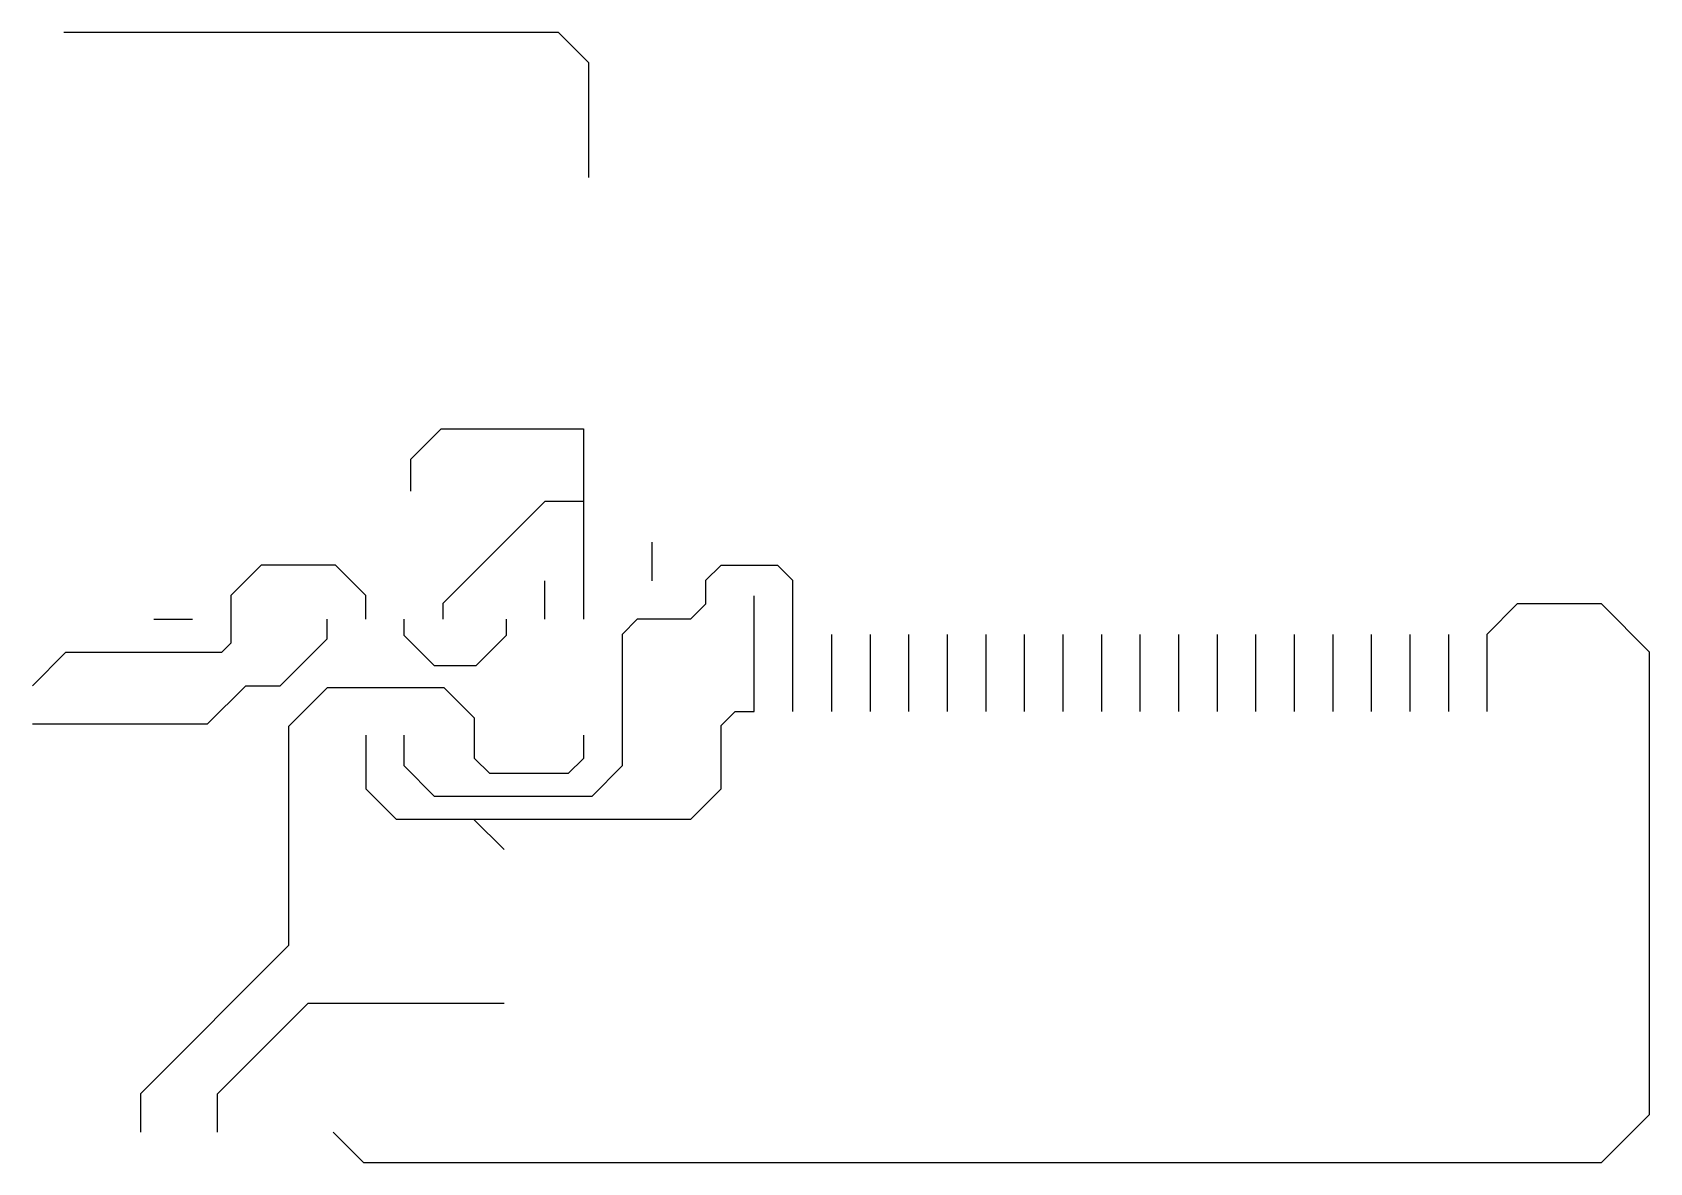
# Model space of a CAD drawing. Header units: millimetres. Extents: x 6 to 113, y 5 to 79.
import ezdxf

# ---------------------------------------------------------------- set-up
doc = ezdxf.new("R2010")
doc.units = ezdxf.units.MM
doc.header["$MEASUREMENT"] = 0
doc.layers.add('TOP-1.00mm', color=1, linetype='Continuous')

msp = doc.modelspace()

# ---------------------------------------------------------------- linework, layer by layer
at = {"layer": 'TOP-1.00mm'}
for p, q in [((42.3, 53.11), (42.3, 48.33)), ((39.76, 48.33), (33.04, 41.6)), ((42.3, 48.33), (39.76, 48.33)), ((42.3, 48.33), (42.3, 40.56)), ((46.81, 45.64), (46.81, 43.1)), ((21.08, 44.13), (19.08, 42.13)), ((22.8, 44.13), (21.08, 44.13)), ((25.96, 44.13), (22.8, 44.13)), ((27.96, 42.13), (25.96, 44.13)), ((39.76, 40.56), (39.76, 43.1)), ((19.08, 42.13), (19.08, 40.56)), ((27.96, 40.56), (27.96, 42.13)), ((33.04, 41.6), (33.04, 40.56)), ((56.1, 41.11), (56.1, 42.11)), ((103.82, 41.57), (101.82, 39.57)), ((14, 40.56), (16.54, 40.56)), ((19.08, 40.56), (19.08, 39)), ((45.85, 40.56), (44.85, 39.56)), ((46.81, 40.56), (45.85, 40.56)), ((49.35, 40.56), (46.81, 40.56)), ((56.1, 39.57), (56.1, 41.11)), ((44.85, 39.56), (44.85, 38.61)), ((56.1, 34.49), (56.1, 39.57)), ((58.64, 39.57), (58.64, 34.49)), ((61.18, 39.57), (61.18, 34.49)), ((63.72, 39.57), (63.72, 34.49)), ((66.26, 39.57), (66.26, 34.49)), ((68.8, 39.57), (68.8, 34.49)), ((71.34, 39.57), (71.34, 34.49)), ((73.88, 39.57), (73.88, 34.49)), ((76.42, 39.57), (76.42, 34.49)), ((78.96, 39.57), (78.96, 34.49)), ((81.5, 39.57), (81.5, 34.49)), ((84.04, 39.57), (84.04, 34.49)), ((86.58, 39.57), (86.58, 34.49)), ((89.12, 39.57), (89.12, 34.49)), ((91.66, 39.57), (91.66, 34.49)), ((94.2, 39.57), (94.2, 34.49)), ((96.74, 39.57), (96.74, 34.49)), ((99.28, 39.57), (99.28, 34.49)), ((101.82, 39.57), (101.82, 34.49)), ((8.18, 38.38), (6, 36.19)), ((16.89, 38.38), (8.18, 38.38)), ((17.08, 38.38), (16.89, 38.38)), ((18.46, 38.38), (17.08, 38.38)), ((19.08, 39), (18.46, 38.38)), ((44.85, 38.61), (44.85, 30.9)), ((30.5, 30.9), (30.5, 32.94)), ((32.5, 28.9), (30.5, 30.9)), ((44.85, 30.9), (42.85, 28.9)), ((42.3, 28.9), (32.5, 28.9)), ((42.85, 28.9), (42.3, 28.9)), ((37.07, 25.4), (35.07, 27.4)), ((25.82, 6.77), (27.82, 4.77))]:
    msp.add_line(p, q, dxfattribs=at)
for points in [[(8.07, 79.23), (40.63, 79.23), (42.63, 77.23), (42.63, 69.66)], [(30.93, 49), (30.93, 51.11), (32.93, 53.11), (42.3, 53.11)], [(56.1, 42.11), (56.1, 43.11), (55.1, 44.11), (51.35, 44.11), (50.35, 43.11), (50.35, 41.56), (49.35, 40.56)], [(27.82, 4.77), (109.37, 4.77), (112.54, 7.94), (112.54, 38.4), (109.37, 41.57), (103.82, 41.57)], [(27.96, 32.94), (27.96, 29.4), (29.96, 27.4), (49.38, 27.4), (51.38, 29.4), (51.38, 33.57), (52.29, 34.49), (53.56, 34.49), (53.56, 42.11)], [(20.06, 36.19), (22.33, 36.19), (25.42, 39.28), (25.42, 40.56)], [(37.22, 40.56), (37.22, 39.5), (35.22, 37.5), (32.5, 37.5), (30.5, 39.5), (30.5, 40.56)], [(20.06, 36.19), (17.52, 33.65), (6, 33.65)], [(42.3, 32.94), (42.3, 31.4), (41.3, 30.4), (36.13, 30.4), (35.13, 31.4), (35.13, 34.04), (33.13, 36.04), (25.42, 36.04), (22.88, 33.5), (22.88, 19.07), (13.12, 9.31), (13.12, 6.77)], [(18.2, 6.77), (18.2, 9.3), (24.17, 15.27), (37.07, 15.27)]]:
    msp.add_lwpolyline(points, dxfattribs=at)

doc.saveas('drawing.dxf')
